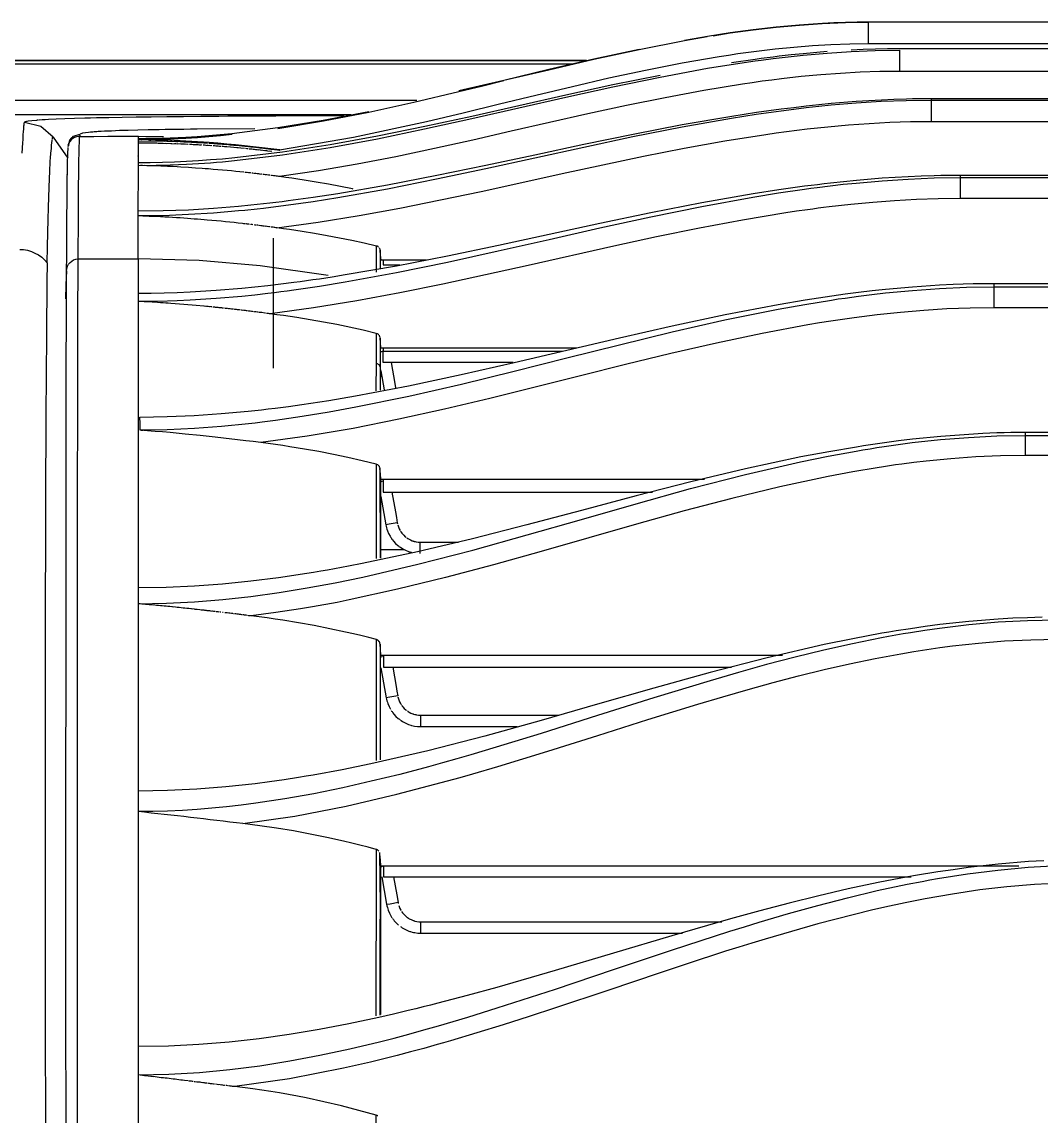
# Model space of a CAD drawing. Header units: millimetres. Extents: x 1291 to 5660, y 748 to 2981.
# Drawn here: x 1595.94 to 1639.92, y 2912.99 to 2960.22 of the extents above; entities that cross this region are included whole.
import ezdxf

# ---------------------------------------------------------------- set-up
doc = ezdxf.new("R2010")
doc.units = ezdxf.units.MM

msp = doc.modelspace()

# ---------------------------------------------------------------- linework, layer by layer
for p, q in [((1605.907, 2951.461), (1605.8, 2951.471)), ((1637.879, 2948.93), (1637.879, 2947.88)), ((1605.931, 2947.71), (1605.689, 2947.739)), ((1606.1, 2947.691), (1605.965, 2947.705)), ((1611.39, 2940.973), (1611.395, 2937.082)), ((1604.436, 2914.344), (1604.29, 2914.364)), ((1604.503, 2914.34), (1604.363, 2914.354))]:
    msp.add_line(p, q)
for points in [[(1607.059, 2954.689), (1610.253, 2955.241), (1613.404, 2955.923), (1614.982, 2956.291), (1616.55, 2956.674), (1618.123, 2957.056), (1619.696, 2957.433), (1621.273, 2957.796), (1622.851, 2958.135), (1624.439, 2958.45), (1626.036, 2958.726), (1626.433, 2958.784), (1626.834, 2958.847), (1627.638, 2958.953), (1628.441, 2959.05), (1629.249, 2959.127), (1630.053, 2959.19), (1630.856, 2959.239), (1631.669, 2959.268), (1632.478, 2959.277), (1632.478, 2960.216)], [(1624.535, 2959.427), (1625.523, 2959.597), (1626.51, 2959.752), (1627.502, 2959.887), (1628.494, 2959.999), (1629.486, 2960.091), (1630.483, 2960.158), (1630.982, 2960.183), (1631.481, 2960.202), (1631.732, 2960.207), (1631.979, 2960.212), (1632.105, 2960.212), (1632.231, 2960.216), (2318.238, 2960.216), (2318.364, 2960.212), (2318.49, 2960.212), (2318.742, 2960.207), (2318.988, 2960.202), (2319.487, 2960.183), (2319.99, 2960.158), (2320.982, 2960.091), (2321.979, 2959.999), (2322.972, 2959.887)], [(1632.478, 2960.192), (1631.476, 2960.178), (1630.479, 2960.134), (1629.491, 2960.066), (1628.489, 2959.974), (1627.497, 2959.858), (1626.51, 2959.723), (1626.258, 2959.684), (1626.011, 2959.65), (1625.765, 2959.607)], [(1625.518, 2959.568), (1625.029, 2959.486), (1624.535, 2959.398), (1622.575, 2959.016), (1620.625, 2958.59), (1618.684, 2958.135), (1614.798, 2957.235)], [(1632.478, 2959.277), (2317.986, 2959.277), (2318.775, 2959.268), (2319.569, 2959.239), (2320.353, 2959.195), (2321.142, 2959.132), (2321.926, 2959.06), (2322.71, 2958.968), (2323.102, 2958.919), (2323.494, 2958.866), (2324.278, 2958.75), (2325.837, 2958.484), (2327.385, 2958.184), (2328.929, 2957.855), (2330.468, 2957.501), (2332.003, 2957.138), (2335.071, 2956.393), (2336.61, 2956.025), (2339.688, 2955.348), (2342.795, 2954.781), (2343.415, 2954.839)], [(1601.348, 2954.017), (1601.478, 2954.021), (1601.74, 2954.026), (1601.996, 2954.031), (1603.042, 2954.07), (1603.56, 2954.104), (1604.082, 2954.138), (1604.339, 2954.162), (1604.6, 2954.181), (1604.861, 2954.205), (1605.118, 2954.23), (1607.185, 2954.476), (1609.241, 2954.796), (1611.284, 2955.173), (1613.321, 2955.594), (1615.354, 2956.04), (1617.382, 2956.504), (1619.41, 2956.964), (1621.443, 2957.414), (1623.48, 2957.835), (1625.528, 2958.213), (1626.554, 2958.377), (1627.584, 2958.532), (1627.846, 2958.566), (1628.359, 2958.634), (1628.62, 2958.663), (1629.138, 2958.726), (1629.656, 2958.779), (1630.692, 2958.871), (1631.727, 2958.934), (1632.768, 2958.977), (1633.813, 2958.992), (1633.813, 2958.082)], [(1616.738, 2957.705), (1618.679, 2958.169), (1620.625, 2958.624), (1622.575, 2959.045)], [(1630.696, 2958.934), (1629.656, 2958.842), (1629.138, 2958.789), (1628.625, 2958.731), (1628.364, 2958.697), (1628.107, 2958.668), (1627.846, 2958.634), (1627.589, 2958.6), (1626.558, 2958.45)], [(2320.813, 2958.842), (2319.777, 2958.934), (2318.737, 2958.997), (2318.219, 2959.021), (2317.696, 2959.04), (2317.44, 2959.045), (2317.178, 2959.05), (2317.048, 2959.05), (2316.917, 2959.055), (1633.552, 2959.055), (1633.421, 2959.05), (1633.295, 2959.05), (1632.773, 2959.04), (1632.25, 2959.021), (1631.732, 2958.997)], [(1572.052, 2956.828), (1572.105, 2956.824), (1572.183, 2956.824), (1572.28, 2956.819), (1572.401, 2956.814), (1572.72, 2956.814), (1573.141, 2956.809), (1573.669, 2956.809), (1574.298, 2956.804), (1575.029, 2956.804), (1575.861, 2956.799), (1578.784, 2956.799), (1579.854, 2956.804), (1580.962, 2956.819), (1581.524, 2956.824), (1582.085, 2956.833), (1582.656, 2956.838), (1583.223, 2956.843), (1583.208, 2957.622), (1583.189, 2958.406), (1583.189, 2958.542), (1620.3, 2958.547)], [(1582.482, 2958.406), (1619.725, 2958.406)], [(1623.485, 2957.908), (1621.448, 2957.496), (1619.415, 2957.051), (1617.387, 2956.596), (1615.359, 2956.136), (1613.326, 2955.696), (1611.289, 2955.28), (1609.241, 2954.907), (1607.189, 2954.592), (1605.123, 2954.346), (1604.6, 2954.297), (1604.344, 2954.278), (1604.082, 2954.259), (1603.564, 2954.22), (1603.042, 2954.191), (1602.524, 2954.167), (1602.001, 2954.147), (1601.478, 2954.138), (1601.154, 2954.138), (1601.091, 2954.133), (1600.961, 2954.133)], [(2316.651, 2958.082), (1633.813, 2958.082), (1632.961, 2958.072), (1632.11, 2958.043), (1631.263, 2957.995), (1630.416, 2957.932), (1629.569, 2957.855), (1628.727, 2957.758), (1628.301, 2957.705), (1627.88, 2957.651), (1627.459, 2957.593), (1627.038, 2957.53), (1625.363, 2957.254), (1623.693, 2956.945), (1622.028, 2956.606), (1620.368, 2956.243), (1618.713, 2955.87), (1617.058, 2955.493), (1615.398, 2955.115), (1613.743, 2954.747), (1612.078, 2954.399), (1610.413, 2954.079), (1608.738, 2953.789), (1607.059, 2953.537)], [(1616.743, 2957.666), (1615.77, 2957.429), (1614.802, 2957.191), (1612.857, 2956.737), (1610.911, 2956.311), (1608.956, 2955.928), (1606.986, 2955.604)], [(1583.237, 2956.224), (1583.237, 2956.267), (1583.232, 2956.383), (1583.232, 2956.577), (1583.223, 2956.843), (1612.978, 2956.843)], [(1600.956, 2952.056), (1602.04, 2952.071), (1603.124, 2952.11), (1604.203, 2952.173), (1605.282, 2952.265), (1605.825, 2952.318), (1606.362, 2952.376), (1606.633, 2952.405), (1606.899, 2952.439), (1607.17, 2952.468), (1607.436, 2952.507), (1608.511, 2952.652), (1609.58, 2952.816), (1611.715, 2953.184), (1613.839, 2953.595), (1615.959, 2954.031), (1618.074, 2954.481), (1620.194, 2954.936), (1622.314, 2955.372), (1624.439, 2955.783), (1626.573, 2956.151), (1627.643, 2956.315), (1628.712, 2956.461), (1629.249, 2956.528), (1629.791, 2956.591), (1630.329, 2956.649), (1630.866, 2956.703), (1631.945, 2956.79), (1633.029, 2956.858), (1633.566, 2956.882), (1634.109, 2956.896), (1634.38, 2956.906), (1634.651, 2956.911), (2315.818, 2956.911)], [(2315.271, 2956.828), (1635.188, 2956.828), (1634.104, 2956.814), (1633.024, 2956.775), (1631.94, 2956.708), (1630.861, 2956.616), (1630.324, 2956.562), (1629.782, 2956.504), (1629.249, 2956.436), (1628.707, 2956.369), (1627.633, 2956.219), (1626.563, 2956.049), (1624.429, 2955.672), (1622.309, 2955.251), (1620.189, 2954.801), (1618.074, 2954.336), (1615.954, 2953.871), (1613.834, 2953.426), (1611.715, 2953), (1609.58, 2952.623), (1608.511, 2952.453), (1607.441, 2952.303), (1606.904, 2952.235), (1606.362, 2952.168), (1606.096, 2952.139), (1605.554, 2952.081), (1605.282, 2952.056), (1604.203, 2951.964), (1603.124, 2951.897), (1602.04, 2951.853), (1600.956, 2951.839)], [(1606.947, 2951.326), (1608.724, 2951.572), (1610.495, 2951.858), (1612.252, 2952.182), (1614.009, 2952.531), (1615.761, 2952.903), (1617.513, 2953.281), (1619.26, 2953.668), (1621.007, 2954.05), (1622.759, 2954.418), (1624.516, 2954.762), (1626.278, 2955.081), (1628.049, 2955.362), (1628.494, 2955.425), (1628.935, 2955.483), (1629.38, 2955.541), (1629.825, 2955.594), (1630.716, 2955.691), (1631.611, 2955.769), (1632.502, 2955.836), (1633.397, 2955.885), (1634.292, 2955.914), (1635.188, 2955.923), (1635.188, 2956.911)], [(1601.019, 2955.13), (1601.009, 2955.154), (1601.004, 2955.183), (1602.006, 2955.197), (1603.008, 2955.241), (1603.506, 2955.27), (1604.005, 2955.309), (1604.503, 2955.352), (1605.002, 2955.401), (1606.981, 2955.652), (1608.946, 2955.977), (1610.906, 2956.354)], [(1574.201, 2956.132), (1574.211, 2956.136), (1574.235, 2956.141), (1574.279, 2956.146), (1574.341, 2956.151), (1574.424, 2956.156), (1574.521, 2956.161), (1574.642, 2956.165), (1574.777, 2956.17), (1575.111, 2956.175), (1575.527, 2956.185), (1576.031, 2956.19), (1576.616, 2956.199), (1577.289, 2956.204), (1578.025, 2956.209), (1578.818, 2956.214), (1579.651, 2956.219), (1581.408, 2956.219), (1581.863, 2956.224), (1610.137, 2956.224)], [(1596.029, 2955.841), (1596.014, 2955.672), (1596.005, 2955.609), (1595.995, 2955.454), (1595.985, 2955.372), (1595.975, 2955.178), (1595.961, 2954.955), (1595.951, 2954.83), (1595.946, 2954.694), (1595.942, 2954.626), (1595.942, 2954.554)], [(1596.15, 2955.914), (1596.116, 2955.909), (1596.082, 2955.899), (1596.058, 2955.885), (1596.038, 2955.865), (1596.029, 2955.841)], [(1596.058, 2955.89), (1596.75, 2955.72), (1597.287, 2955.251)], [(1596.653, 2955.977), (1596.624, 2955.972), (1596.595, 2955.972), (1596.566, 2955.967), (1596.372, 2955.948), (1596.217, 2955.928), (1596.145, 2955.919)], [(1609.837, 2956.165), (1609.58, 2956.165), (1609.12, 2956.161), (1608.666, 2956.161), (1607.775, 2956.156), (1606.904, 2956.151), (1606.057, 2956.146), (1605.234, 2956.141), (1604.832, 2956.141), (1604.436, 2956.136), (1604.237, 2956.136), (1604.043, 2956.132), (1603.656, 2956.132), (1602.911, 2956.122), (1602.2, 2956.117), (1601.522, 2956.107), (1600.878, 2956.098), (1600.273, 2956.088), (1599.697, 2956.078), (1599.562, 2956.078), (1599.421, 2956.073), (1599.291, 2956.073), (1599.16, 2956.069), (1598.904, 2956.064), (1598.662, 2956.059), (1598.207, 2956.044), (1597.795, 2956.03), (1597.423, 2956.015), (1597.093, 2956.001), (1596.948, 2955.996), (1596.808, 2955.986), (1596.682, 2955.977)], [(1635.188, 2955.923), (2315.271, 2955.923)], [(1596.029, 2955.788), (1596.024, 2955.764), (1596.014, 2955.706)], [(1597.979, 2955.057), (1598.163, 2955.289), (1598.444, 2955.377), (1598.439, 2955.352)], [(1598.434, 2955.328), (1598.434, 2955.275), (1599.039, 2955.275), (1599.649, 2955.28), (1600.965, 2955.28), (1601.29, 2955.275), (1601.614, 2955.275), (1602.045, 2955.265)], [(1605.994, 2955.604), (1603.501, 2955.585), (1603.211, 2955.58), (1602.925, 2955.575), (1602.65, 2955.575), (1602.514, 2955.57), (1602.379, 2955.57), (1602.117, 2955.565), (1601.861, 2955.56), (1601.619, 2955.556), (1601.382, 2955.551), (1600.936, 2955.541), (1600.525, 2955.531), (1600.147, 2955.522), (1599.804, 2955.507), (1599.649, 2955.502), (1599.499, 2955.498), (1599.359, 2955.488), (1599.228, 2955.483), (1599.17, 2955.478), (1599.107, 2955.473), (1599.054, 2955.469), (1599, 2955.464), (1598.899, 2955.459), (1598.807, 2955.449), (1598.55, 2955.415), (1598.449, 2955.377)], [(1605.007, 2955.352), (1604.513, 2955.299), (1604.014, 2955.256), (1603.511, 2955.217), (1603.264, 2955.202), (1603.013, 2955.188), (1602.016, 2955.144), (1601.014, 2955.125)], [(1597.031, 2949.82), (1597.045, 2950.503), (1597.06, 2951.127), (1597.074, 2951.693), (1597.084, 2952.206), (1597.113, 2953.087), (1597.142, 2953.789), (1597.147, 2953.867), (1597.161, 2954.084), (1597.166, 2954.215), (1597.176, 2954.336), (1597.19, 2954.554), (1597.21, 2954.747), (1597.214, 2954.83), (1597.219, 2954.907), (1597.229, 2954.975), (1597.234, 2955.043), (1597.244, 2955.072), (1597.248, 2955.101), (1597.253, 2955.125)], [(1597.258, 2955.154), (1597.258, 2955.202), (1597.263, 2955.227), (1597.287, 2955.246), (1597.916, 2954.336)], [(1597.989, 2955.057), (1597.945, 2954.96), (1597.926, 2954.878)], [(1598.41, 2955.28), (1598.386, 2955.275), (1598.294, 2955.26), (1598.211, 2955.227), (1598.134, 2955.178), (1598.071, 2955.12), (1598.013, 2955.047), (1597.97, 2954.97), (1597.945, 2954.883), (1597.94, 2954.844), (1597.945, 2954.897)], [(1598.1, 2955.231), (1598.052, 2955.188), (1598.008, 2955.125), (1597.999, 2955.106), (1597.999, 2955.101), (1597.994, 2955.096)], [(1598.424, 2955.106), (1598.429, 2955.168)], [(1609.15, 2949.274), (1606.226, 2949.695), (1603.593, 2949.917), (1600.951, 2949.995), (1600.956, 2950.667), (1600.965, 2955.188), (1600.97, 2955.28), (1600.97, 2955.275)], [(1600.961, 2955.086), (1602.19, 2955.072), (1602.243, 2955.067), (1602.775, 2955.052), (1602.935, 2955.043), (1602.993, 2955.043), (1603.042, 2955.038), (1603.201, 2955.033)], [(1603.119, 2954.931), (1602.955, 2954.936), (1602.795, 2954.946), (1602.417, 2954.955), (1602.364, 2954.96), (1602.04, 2954.965), (1601.987, 2954.97), (1601.822, 2954.97), (1601.769, 2954.975), (1600.961, 2954.98)], [(1601.106, 2955.125), (1601.082, 2955.13)], [(1607.064, 2954.689), (1606.681, 2954.738), (1606.304, 2954.786), (1605.921, 2954.83), (1605.539, 2954.868), (1605.161, 2954.907), (1604.779, 2954.941), (1604.402, 2954.975), (1604.024, 2955.004), (1603.269, 2955.052), (1602.514, 2955.091), (1602.137, 2955.106), (1601.764, 2955.115), (1601.386, 2955.125)], [(1601.44, 2955.086), (1601.498, 2955.081)], [(1601.498, 2954.975), (1601.445, 2954.98)], [(1601.711, 2955.081), (1601.764, 2955.076)], [(1602.03, 2955.076), (1602.083, 2955.072)], [(1602.2, 2954.96), (1602.146, 2954.965)], [(1602.35, 2955.067), (1602.403, 2955.062)], [(1602.509, 2955.062), (1602.563, 2955.057)], [(1602.577, 2954.951), (1602.524, 2954.955)], [(1602.616, 2955.057), (1602.669, 2955.052)], [(1602.688, 2954.946), (1602.635, 2954.951)], [(1602.829, 2955.047), (1602.882, 2955.047)], [(1602.901, 2954.941), (1602.848, 2954.941)], [(1603.066, 2954.931), (1603.013, 2954.936)], [(1603.095, 2955.038), (1603.153, 2955.033)], [(1603.71, 2954.897), (1603.55, 2954.907), (1603.497, 2954.912), (1603.443, 2954.912), (1603.385, 2954.917), (1603.332, 2954.917), (1603.279, 2954.922), (1603.226, 2954.922), (1603.172, 2954.926)], [(1603.201, 2955.033), (1603.259, 2955.028), (1603.419, 2955.023), (1603.477, 2955.018), (1603.526, 2955.014), (1603.579, 2955.014), (1603.632, 2955.009), (1603.685, 2955.004), (1603.739, 2955.004), (1603.792, 2954.999), (1603.952, 2954.989)], [(1603.313, 2955.028), (1603.366, 2955.023)], [(1603.656, 2954.902), (1603.603, 2954.902)], [(1604.14, 2954.868), (1603.874, 2954.888), (1603.816, 2954.893), (1603.763, 2954.893)], [(1603.845, 2954.994), (1603.898, 2954.994)], [(1603.981, 2954.883), (1603.927, 2954.883)], [(1604.005, 2954.985), (1604.058, 2954.98), (1604.111, 2954.98), (1604.164, 2954.975), (1604.218, 2954.97), (1604.271, 2954.965), (1604.329, 2954.965), (1604.382, 2954.96), (1604.595, 2954.941), (1604.648, 2954.941), (1604.861, 2954.922)], [(1604.087, 2954.873), (1604.034, 2954.878)], [(1604.518, 2954.844), (1604.465, 2954.844), (1604.411, 2954.849), (1604.305, 2954.859), (1604.247, 2954.864), (1604.194, 2954.864)], [(1604.436, 2954.955), (1604.489, 2954.951)], [(1604.702, 2954.936), (1604.755, 2954.931)], [(1604.861, 2954.922), (1604.915, 2954.917), (1605.021, 2954.907), (1605.079, 2954.902), (1605.128, 2954.897), (1605.186, 2954.893), (1605.558, 2954.859), (1605.612, 2954.849), (1605.718, 2954.839), (1605.776, 2954.834), (1605.825, 2954.83), (1605.883, 2954.825), (1606.149, 2954.796), (1606.202, 2954.786), (1606.26, 2954.781), (1606.309, 2954.776), (1606.362, 2954.767), (1606.415, 2954.762), (1606.468, 2954.757), (1606.526, 2954.752), (1606.58, 2954.743), (1606.633, 2954.738), (1606.686, 2954.728), (1606.744, 2954.723), (1606.793, 2954.718), (1607.059, 2954.68), (1607.068, 2954.68)], [(1597.868, 2949.477), (1597.873, 2950.106), (1597.878, 2950.687), (1597.878, 2951.219), (1597.882, 2951.708), (1597.887, 2952.55), (1597.892, 2953.242), (1597.897, 2953.392), (1597.902, 2953.794), (1597.907, 2954.026), (1597.911, 2954.23), (1597.921, 2954.404), (1597.926, 2954.655), (1597.931, 2954.684), (1597.936, 2954.743), (1597.936, 2954.796)], [(1597.921, 2954.481), (1597.926, 2954.554)], [(1600.956, 2954.428), (1600.961, 2954.438)], [(1605.539, 2954.752), (1604.789, 2954.82), (1604.731, 2954.825), (1604.687, 2954.83), (1604.624, 2954.834), (1604.571, 2954.839)], [(1605.273, 2954.776), (1605.215, 2954.781)], [(1605.699, 2954.733), (1605.645, 2954.738), (1605.592, 2954.747)], [(1606.72, 2954.617), (1606.56, 2954.636), (1606.507, 2954.646), (1606.449, 2954.651), (1605.863, 2954.718), (1605.805, 2954.723), (1605.752, 2954.728)], [(1605.97, 2954.704), (1605.917, 2954.713)], [(1605.936, 2954.82), (1605.989, 2954.81)], [(1606.076, 2954.694), (1606.023, 2954.699)], [(1606.042, 2954.805), (1606.096, 2954.801)], [(1606.183, 2954.68), (1606.129, 2954.689)], [(1606.289, 2954.67), (1606.236, 2954.675)], [(1606.396, 2954.655), (1606.342, 2954.665)], [(1606.667, 2954.622), (1606.613, 2954.631)], [(1606.846, 2954.709), (1607.005, 2954.689)], [(1598.395, 2954.094), (1598.4, 2954.157)], [(1605.524, 2953.726), (1605.166, 2953.765), (1604.982, 2953.784), (1604.794, 2953.799), (1604.6, 2953.818), (1604.402, 2953.837), (1604.198, 2953.852), (1603.995, 2953.871), (1603.855, 2953.881), (1603.719, 2953.891), (1603.429, 2953.91), (1603.274, 2953.92), (1603.124, 2953.929), (1602.804, 2953.949), (1602.64, 2953.958), (1602.471, 2953.968), (1602.393, 2953.973), (1602.316, 2953.973), (1602.229, 2953.978), (1602.137, 2953.983), (1602.04, 2953.988), (1601.938, 2953.988), (1601.716, 2953.997), (1601.58, 2954.002), (1601.44, 2954.007), (1600.956, 2954.017)], [(1601.144, 2954.012), (1601.062, 2954.017)], [(1601.333, 2954.007), (1601.227, 2954.012)], [(1597.897, 2953.605), (1597.902, 2953.668)], [(1600.951, 2948.156), (1601.512, 2948.156), (1601.793, 2948.16), (1602.635, 2948.189), (1603.197, 2948.214), (1604.319, 2948.286), (1605.437, 2948.383), (1605.999, 2948.441), (1606.555, 2948.504), (1606.836, 2948.538), (1607.112, 2948.577), (1607.393, 2948.61), (1607.669, 2948.649), (1608.787, 2948.814), (1609.895, 2948.993), (1612.102, 2949.399), (1614.304, 2949.849), (1616.496, 2950.333), (1618.689, 2950.827), (1620.881, 2951.326), (1623.079, 2951.805), (1625.276, 2952.255), (1627.488, 2952.657), (1628.596, 2952.836), (1629.709, 2953), (1629.99, 2953.039), (1630.266, 2953.073), (1630.827, 2953.141), (1631.384, 2953.208), (1631.945, 2953.262), (1633.063, 2953.363), (1634.186, 2953.431), (1635.309, 2953.479), (1636.432, 2953.494), (2314.032, 2953.494)], [(2314.594, 2953.591), (1635.875, 2953.591), (1635.594, 2953.586), (1635.314, 2953.576), (1634.752, 2953.562), (1634.191, 2953.533), (1633.068, 2953.465), (1631.95, 2953.373), (1631.393, 2953.32), (1630.832, 2953.257), (1630.556, 2953.223), (1630.275, 2953.189), (1630, 2953.155), (1629.719, 2953.121), (1628.606, 2952.966), (1627.497, 2952.792), (1625.286, 2952.405), (1623.083, 2951.974), (1620.886, 2951.514), (1616.501, 2950.566), (1614.304, 2950.106), (1612.102, 2949.68), (1609.89, 2949.293), (1609.333, 2949.206), (1608.782, 2949.119), (1608.501, 2949.08), (1608.225, 2949.041), (1607.944, 2949.002), (1607.669, 2948.964), (1606.551, 2948.828), (1605.437, 2948.712), (1604.319, 2948.62), (1603.197, 2948.552), (1602.64, 2948.528), (1602.079, 2948.509), (1601.517, 2948.499), (1601.377, 2948.494), (1600.956, 2948.494)], [(1605.839, 2953.692), (1605.597, 2953.721), (1605.558, 2953.721)], [(1605.665, 2953.712), (1605.631, 2953.716)], [(1605.805, 2953.697), (1605.771, 2953.697), (1605.733, 2953.702)], [(1605.907, 2953.683), (1605.873, 2953.687)], [(1606.313, 2953.634), (1605.975, 2953.678), (1605.941, 2953.678)], [(1606.042, 2953.668), (1606.008, 2953.673)], [(1606.178, 2953.654), (1606.144, 2953.658), (1606.11, 2953.658)], [(1606.279, 2953.639), (1606.246, 2953.644)], [(1606.642, 2953.595), (1606.609, 2953.6), (1606.58, 2953.6), (1606.512, 2953.61), (1606.381, 2953.629), (1606.347, 2953.629)], [(1606.478, 2953.615), (1606.449, 2953.62), (1606.415, 2953.625)], [(1636.432, 2953.595), (1636.432, 2952.594), (1635.488, 2952.584), (1634.544, 2952.55), (1633.6, 2952.497), (1632.657, 2952.424), (1631.713, 2952.337), (1630.774, 2952.231), (1630.537, 2952.202), (1630.304, 2952.173), (1630.067, 2952.139), (1629.835, 2952.11), (1629.365, 2952.042), (1628.901, 2951.974), (1627.033, 2951.664), (1625.179, 2951.316), (1623.325, 2950.938), (1621.481, 2950.537), (1617.793, 2949.704), (1615.949, 2949.293), (1614.101, 2948.891), (1612.247, 2948.519), (1610.393, 2948.175), (1608.525, 2947.87), (1606.652, 2947.618)], [(1610.238, 2952.995), (1610.209, 2953.005), (1609.164, 2953.208), (1608.641, 2953.3), (1608.114, 2953.387), (1607.852, 2953.426), (1607.586, 2953.465), (1607.325, 2953.504), (1607.059, 2953.542), (1607.03, 2953.542), (1606.676, 2953.591)], [(1606.739, 2953.581), (1606.71, 2953.586)], [(1606.996, 2953.547), (1606.87, 2953.566), (1606.836, 2953.571), (1606.807, 2953.571)], [(1606.967, 2953.552), (1606.933, 2953.557)], [(2314.032, 2952.594), (1636.432, 2952.594)], [(1605.447, 2951.514), (1605.268, 2951.534), (1605.094, 2951.553), (1604.726, 2951.592), (1604.532, 2951.611), (1604.339, 2951.626), (1603.942, 2951.664), (1603.806, 2951.674), (1603.666, 2951.689), (1603.521, 2951.698), (1603.38, 2951.708), (1603.23, 2951.722), (1603.08, 2951.732), (1602.921, 2951.742), (1602.766, 2951.756), (1602.606, 2951.766), (1602.442, 2951.776), (1602.287, 2951.785), (1602.195, 2951.79), (1602.108, 2951.795), (1601.914, 2951.805), (1601.701, 2951.814), (1601.566, 2951.819), (1601.435, 2951.824), (1601.232, 2951.834), (1601.159, 2951.834), (1601.082, 2951.839), (1600.975, 2951.839), (1600.956, 2951.843)], [(1605.554, 2951.5), (1605.515, 2951.505), (1605.481, 2951.51)], [(1605.766, 2951.476), (1605.733, 2951.48), (1605.694, 2951.485), (1605.66, 2951.49), (1605.626, 2951.495), (1605.587, 2951.495)], [(1605.873, 2951.466), (1605.834, 2951.466)], [(1606.047, 2951.442), (1606.008, 2951.447), (1605.975, 2951.451)], [(1606.115, 2951.437), (1606.081, 2951.437)], [(1606.657, 2951.369), (1606.623, 2951.369), (1606.183, 2951.427), (1606.149, 2951.432)], [(1606.284, 2951.413), (1606.25, 2951.418)], [(1606.386, 2951.403), (1606.352, 2951.403), (1606.318, 2951.408)], [(1606.488, 2951.389), (1606.454, 2951.393)], [(1606.589, 2951.374), (1606.555, 2951.379)], [(1611.332, 2950.498), (1611.318, 2950.508), (1611.308, 2950.517), (1611.279, 2950.532), (1611.245, 2950.542), (1610.713, 2950.663), (1610.18, 2950.779), (1609.643, 2950.885), (1609.111, 2950.987), (1608.574, 2951.084), (1608.032, 2951.171), (1607.765, 2951.209), (1607.494, 2951.253), (1607.223, 2951.292), (1606.952, 2951.326), (1606.918, 2951.33), (1606.788, 2951.35), (1606.72, 2951.359), (1606.691, 2951.364)], [(1606.884, 2951.335), (1606.855, 2951.34), (1606.822, 2951.345)], [(1606.783, 2950.88), (1606.783, 2945.276)], [(1595.845, 2950.396), (1596.014, 2950.387), (1596.184, 2950.358), (1596.348, 2950.309), (1596.503, 2950.241), (1596.653, 2950.159), (1596.793, 2950.062), (1596.919, 2949.946), (1597.031, 2949.82), (1597.021, 2949.002), (1597.011, 2948.112), (1597.006, 2947.638), (1597.002, 2947.144), (1596.997, 2946.631), (1596.997, 2946.103), (1596.992, 2945.557), (1596.987, 2944.99), (1596.982, 2944.405), (1596.977, 2943.805), (1596.977, 2943.185), (1596.973, 2942.551), (1596.973, 2942.227), (1596.968, 2942.062), (1596.968, 2941.564), (1596.963, 2941.225), (1596.958, 2939.831), (1596.958, 2938.374), (1596.953, 2937.619), (1596.953, 2936.85), (1596.948, 2936.061), (1596.948, 2935.257), (1596.943, 2933.607), (1596.943, 2930.098), (1596.939, 2928.244), (1596.939, 2924.344), (1596.943, 2922.306), (1596.943, 2918.047), (1596.948, 2915.835), (1596.953, 2913.56), (1596.953, 2911.223)], [(1611.245, 2949.409), (1611.245, 2950.542)], [(1611.395, 2950.392), (1611.395, 2950.406), (1611.39, 2950.421), (1611.371, 2950.45), (1611.366, 2950.464)], [(1613.399, 2949.932), (1611.439, 2949.932), (1611.419, 2950.145), (1611.405, 2950.358), (1611.4, 2950.377)], [(1611.4, 2950.358), (1611.4, 2949.593)], [(1598.342, 2911.136), (1598.342, 2941.37), (1598.352, 2942.004), (1598.352, 2946.007), (1598.357, 2946.515), (1598.357, 2948.388), (1598.366, 2948.814), (1598.366, 2949.99), (1600.951, 2949.99), (1600.951, 2895.29)], [(1611.536, 2949.932), (1611.526, 2949.733), (1612.247, 2949.733)], [(1597.858, 2890.668), (1597.858, 2892.372), (1597.849, 2892.943), (1597.849, 2912.781), (1597.839, 2917.166), (1597.839, 2928.908), (1597.849, 2930.66), (1597.849, 2945.905), (1597.858, 2946.902), (1597.858, 2948.267), (1597.868, 2948.688), (1597.868, 2949.477), (1597.839, 2948.872), (1597.824, 2948.267)], [(2312.585, 2948.765), (1637.879, 2948.765), (1636.703, 2948.746), (1635.536, 2948.698), (1634.37, 2948.615), (1633.203, 2948.504), (1632.623, 2948.436), (1632.042, 2948.364), (1631.752, 2948.325), (1631.461, 2948.281), (1631.171, 2948.243), (1630.88, 2948.199), (1629.724, 2948.01), (1628.572, 2947.807), (1626.278, 2947.342), (1623.998, 2946.825), (1621.723, 2946.268), (1619.454, 2945.697), (1617.188, 2945.126), (1614.914, 2944.569), (1612.634, 2944.051), (1610.345, 2943.582), (1609.193, 2943.369), (1608.041, 2943.18), (1607.46, 2943.093), (1606.884, 2943.016), (1606.304, 2942.938), (1606.008, 2942.904), (1605.718, 2942.87), (1604.552, 2942.754), (1603.385, 2942.672), (1602.214, 2942.614), (1601.038, 2942.595), (1601.038, 2942.88), (1601.028, 2943.161), (1602.204, 2943.18), (1603.371, 2943.229), (1604.537, 2943.311), (1605.704, 2943.417), (1605.989, 2943.446), (1606.284, 2943.48), (1606.57, 2943.514), (1606.865, 2943.548), (1607.441, 2943.621), (1608.022, 2943.703), (1609.179, 2943.877), (1610.33, 2944.076), (1612.62, 2944.511), (1614.899, 2944.995), (1617.184, 2945.513), (1619.454, 2946.05), (1621.728, 2946.583), (1624.008, 2947.105), (1626.292, 2947.589), (1628.581, 2948.025), (1629.738, 2948.218), (1630.89, 2948.398), (1631.466, 2948.475), (1632.047, 2948.552), (1632.628, 2948.62), (1633.213, 2948.683), (1634.38, 2948.785), (1635.541, 2948.862), (1636.127, 2948.891), (1636.998, 2948.92), (1637.293, 2948.925), (1637.438, 2948.925), (1637.588, 2948.93), (2312.88, 2948.93)], [(1603.908, 2947.933), (1603.787, 2947.947), (1603.458, 2947.976), (1603.284, 2947.991), (1603.105, 2948.01), (1602.93, 2948.025), (1602.742, 2948.039), (1602.558, 2948.054), (1602.369, 2948.068), (1602.258, 2948.073), (1602.151, 2948.083), (1602.04, 2948.093), (1601.919, 2948.097), (1601.788, 2948.107), (1601.662, 2948.117), (1601.566, 2948.122), (1601.038, 2948.151)], [(1601.304, 2948.136), (1601.212, 2948.141)], [(1603.864, 2947.938), (1603.831, 2947.943)], [(1604.14, 2947.914), (1604.106, 2947.914), (1603.985, 2947.928), (1603.952, 2947.933), (1603.908, 2947.933)], [(1604.063, 2947.918), (1604.029, 2947.923)], [(1604.644, 2947.86), (1604.6, 2947.865), (1604.566, 2947.87), (1604.523, 2947.87), (1604.484, 2947.875), (1604.45, 2947.88), (1604.416, 2947.884), (1604.373, 2947.889), (1604.339, 2947.894), (1604.295, 2947.894), (1604.261, 2947.899), (1604.218, 2947.904), (1604.184, 2947.909)], [(1605.05, 2947.817), (1605.011, 2947.822), (1604.978, 2947.822), (1604.934, 2947.826), (1604.678, 2947.855)], [(1604.789, 2947.846), (1604.755, 2947.846), (1604.711, 2947.851)], [(1604.9, 2947.831), (1604.866, 2947.836), (1604.823, 2947.841)], [(1605.37, 2947.778), (1605.331, 2947.783), (1605.084, 2947.812)], [(1605.195, 2947.797), (1605.152, 2947.802), (1605.118, 2947.807)], [(1605.297, 2947.788), (1605.263, 2947.793), (1605.229, 2947.793)], [(1605.655, 2947.744), (1605.616, 2947.749), (1605.403, 2947.773)], [(1605.481, 2947.763), (1605.437, 2947.768)], [(2312.585, 2947.88), (1637.879, 2947.88), (1636.867, 2947.865), (1635.861, 2947.826), (1634.859, 2947.763), (1633.852, 2947.681), (1632.85, 2947.57), (1631.853, 2947.444), (1631.355, 2947.376), (1630.851, 2947.299), (1630.358, 2947.221), (1629.859, 2947.139), (1627.88, 2946.771), (1625.91, 2946.355), (1623.95, 2945.905), (1621.99, 2945.431), (1620.039, 2944.937), (1618.084, 2944.448), (1616.133, 2943.964), (1614.173, 2943.5), (1612.208, 2943.064), (1610.234, 2942.672), (1608.249, 2942.333), (1606.255, 2942.057)], [(1605.583, 2947.754), (1605.549, 2947.759), (1605.515, 2947.759)], [(1605.791, 2947.73), (1605.757, 2947.73), (1605.723, 2947.734)], [(1605.897, 2947.715), (1605.858, 2947.72)], [(1606.033, 2947.701), (1605.999, 2947.701)], [(1606.129, 2947.686), (1606.1, 2947.691)], [(1606.459, 2947.642), (1606.43, 2947.647), (1606.294, 2947.667), (1606.265, 2947.667), (1606.197, 2947.676), (1606.163, 2947.681)], [(1611.235, 2946.771), (1610.674, 2946.907), (1609.532, 2947.149), (1608.956, 2947.255), (1608.385, 2947.357), (1607.804, 2947.454), (1607.233, 2947.541), (1606.943, 2947.58), (1606.647, 2947.618), (1606.623, 2947.623), (1606.584, 2947.628), (1606.56, 2947.633), (1606.526, 2947.638), (1606.492, 2947.638)], [(1611.235, 2944.288), (1611.235, 2944.719), (1611.24, 2945.111), (1611.24, 2946.771), (1611.274, 2946.762), (1611.303, 2946.747), (1611.313, 2946.737), (1611.327, 2946.728), (1611.337, 2946.718)], [(1611.395, 2946.602), (1611.39, 2946.621), (1611.376, 2946.665), (1611.366, 2946.679), (1611.361, 2946.694)], [(1611.434, 2946.147), (1611.415, 2946.365), (1611.395, 2946.587), (1611.395, 2944.318)], [(1611.434, 2946.147), (1619.894, 2946.147)], [(1611.531, 2946.147), (1611.526, 2946.002), (1611.502, 2945.997), (1611.482, 2945.992), (1611.463, 2945.982), (1611.453, 2945.982), (1611.439, 2945.978)], [(1617.145, 2945.523), (1611.526, 2945.523), (1611.526, 2946.002), (1619.25, 2946.002)], [(1611.24, 2945.494), (1611.342, 2945.431), (1611.395, 2945.319), (1611.429, 2944.889)], [(1611.874, 2945.523), (1612.034, 2944.603), (1612.068, 2944.419)], [(1611.434, 2945.155), (1611.579, 2944.337)], [(1601.159, 2942.58), (1601.115, 2942.585), (1601.096, 2942.585), (1601.072, 2942.59)], [(1611.381, 2940.988), (1611.376, 2941.002), (1611.366, 2941.031), (1611.347, 2941.06), (1611.303, 2941.104), (1611.235, 2941.133), (1610.621, 2941.278), (1610.001, 2941.418), (1609.387, 2941.549), (1608.757, 2941.67), (1608.133, 2941.781), (1607.509, 2941.883), (1607.199, 2941.931), (1606.88, 2941.975), (1606.57, 2942.019), (1606.25, 2942.057), (1605.921, 2942.101), (1605.602, 2942.14), (1604.285, 2942.294), (1603.632, 2942.362), (1602.984, 2942.43), (1602.335, 2942.488), (1602.006, 2942.517), (1601.686, 2942.541), (1601.522, 2942.556), (1601.357, 2942.566), (1601.28, 2942.575), (1601.193, 2942.58)], [(2311.535, 2942.493), (1638.934, 2942.493), (1638.779, 2942.488), (1638.624, 2942.488), (1638.324, 2942.483), (1638.019, 2942.474), (1637.404, 2942.449), (1636.799, 2942.415), (1635.59, 2942.324), (1634.37, 2942.203), (1633.765, 2942.13), (1633.16, 2942.048), (1632.86, 2942.009), (1632.555, 2941.961), (1632.255, 2941.917), (1631.96, 2941.869), (1630.759, 2941.665), (1629.559, 2941.438), (1627.173, 2940.93), (1624.806, 2940.363), (1622.454, 2939.758), (1620.092, 2939.134), (1617.735, 2938.515), (1615.383, 2937.91), (1613.017, 2937.343), (1610.631, 2936.84), (1610.035, 2936.724), (1609.43, 2936.613), (1609.135, 2936.559), (1608.835, 2936.506), (1608.53, 2936.458), (1608.23, 2936.409), (1607.02, 2936.23), (1605.815, 2936.075), (1604.6, 2935.954), (1603.39, 2935.862), (1602.17, 2935.809), (1600.951, 2935.79)], [(1600.956, 2935.107), (1602.18, 2935.127), (1603.395, 2935.19), (1604.615, 2935.286), (1605.825, 2935.422), (1607.044, 2935.586), (1608.244, 2935.785), (1609.454, 2936.008), (1610.65, 2936.254), (1613.031, 2936.806), (1615.393, 2937.416), (1617.745, 2938.074), (1620.092, 2938.747), (1622.445, 2939.42), (1624.797, 2940.073), (1627.163, 2940.683), (1629.54, 2941.23), (1630.735, 2941.477), (1631.94, 2941.694), (1632.236, 2941.748), (1632.545, 2941.796), (1632.84, 2941.844), (1633.15, 2941.888), (1633.755, 2941.975), (1634.36, 2942.057), (1635.575, 2942.188), (1636.79, 2942.285), (1638.009, 2942.348), (1639.239, 2942.367), (2311.23, 2942.367)], [(1639.239, 2942.493), (1639.239, 2941.506), (1638.164, 2941.491), (1637.1, 2941.443), (1636.03, 2941.365), (1634.97, 2941.259), (1634.438, 2941.196), (1633.91, 2941.128), (1633.644, 2941.094), (1633.378, 2941.055), (1633.116, 2941.017), (1632.85, 2940.973), (1631.795, 2940.799), (1630.74, 2940.601), (1628.649, 2940.155), (1626.583, 2939.652), (1624.516, 2939.11), (1622.459, 2938.534), (1620.402, 2937.948), (1618.35, 2937.358), (1616.293, 2936.782), (1614.227, 2936.235), (1612.15, 2935.727), (1610.059, 2935.272), (1609.542, 2935.165), (1608.486, 2934.972), (1607.959, 2934.885), (1606.904, 2934.72), (1605.839, 2934.58)], [(2311.23, 2941.506), (1639.239, 2941.506)], [(1611.24, 2937.053), (1611.24, 2941.133)], [(1611.434, 2937.077), (1611.434, 2940.484), (1611.41, 2940.712), (1611.39, 2940.939)], [(1611.434, 2940.484), (1625.392, 2940.484)], [(1611.536, 2940.489), (1611.526, 2940.392), (1611.526, 2939.918)], [(1611.531, 2939.918), (1623.146, 2939.918)], [(1611.908, 2939.918), (1612.058, 2939.066), (1612.102, 2938.829), (1612.141, 2938.592), (1611.792, 2938.534), (1611.647, 2938.515)], [(1611.434, 2939.729), (1611.652, 2938.515), (1611.666, 2938.447), (1611.676, 2938.384), (1611.695, 2938.321), (1611.719, 2938.258), (1611.763, 2938.137), (1611.831, 2938.021), (1611.84, 2937.992), (1611.86, 2937.968), (1611.884, 2937.939), (1611.894, 2937.91), (1611.937, 2937.856), (1611.981, 2937.808), (1612.068, 2937.711), (1612.16, 2937.624), (1612.194, 2937.6), (1612.213, 2937.58), (1612.237, 2937.561), (1612.271, 2937.542), (1612.378, 2937.474), (1612.499, 2937.411), (1612.62, 2937.363), (1612.644, 2937.348), (1612.678, 2937.338), (1612.707, 2937.329), (1612.741, 2937.324), (1612.75, 2937.319)], [(1612.141, 2938.592), (1612.15, 2938.548)], [(1612.16, 2938.505), (1612.174, 2938.466), (1612.189, 2938.423), (1612.218, 2938.34), (1612.262, 2938.263)], [(1612.271, 2938.244), (1612.286, 2938.229), (1612.295, 2938.21), (1612.31, 2938.19), (1612.334, 2938.156), (1612.363, 2938.123), (1612.421, 2938.06), (1612.484, 2937.997), (1612.504, 2937.982), (1612.518, 2937.973)], [(1612.557, 2937.943), (1612.591, 2937.919), (1612.629, 2937.9), (1612.707, 2937.856), (1612.784, 2937.822), (1612.808, 2937.818), (1612.828, 2937.808), (1612.847, 2937.803), (1612.871, 2937.798), (1612.91, 2937.789), (1612.954, 2937.779), (1613.041, 2937.769), (1613.128, 2937.764), (1614.778, 2937.764)], [(1611.434, 2937.45), (1612.455, 2937.45)], [(1613.128, 2937.271), (1613.128, 2937.764)], [(1602.567, 2934.952), (1602.325, 2934.981), (1602.238, 2934.986), (1602.161, 2934.996), (1602.083, 2935.001), (1601.996, 2935.011), (1601.919, 2935.02), (1601.841, 2935.025), (1601.754, 2935.035), (1601.677, 2935.044), (1601.435, 2935.064), (1601.357, 2935.073), (1601.27, 2935.078), (1601.038, 2935.102), (1600.951, 2935.107)], [(1601.193, 2935.088), (1601.115, 2935.093)], [(1601.599, 2935.049), (1601.512, 2935.059)], [(1602.49, 2934.962), (1602.403, 2934.972)], [(1603.061, 2934.904), (1602.809, 2934.928), (1602.732, 2934.938), (1602.645, 2934.948), (1602.567, 2934.952)], [(1602.974, 2934.914), (1602.896, 2934.919)], [(1603.613, 2934.841), (1603.501, 2934.856), (1603.458, 2934.861), (1603.424, 2934.861), (1603.39, 2934.865), (1603.138, 2934.894), (1603.061, 2934.904)], [(1603.303, 2934.875), (1603.226, 2934.885)], [(1604.203, 2934.773), (1604.087, 2934.788), (1604.053, 2934.793), (1604.019, 2934.798), (1603.985, 2934.798), (1603.942, 2934.802), (1603.908, 2934.807), (1603.874, 2934.812), (1603.831, 2934.817), (1603.802, 2934.822), (1603.758, 2934.827), (1603.724, 2934.831), (1603.69, 2934.831), (1603.647, 2934.836)], [(1604.16, 2934.778), (1604.131, 2934.783)], [(1604.271, 2934.769), (1604.237, 2934.769), (1604.203, 2934.773)], [(1604.45, 2934.744), (1604.416, 2934.749), (1604.382, 2934.754), (1604.339, 2934.759), (1604.305, 2934.764)], [(1604.523, 2934.74), (1604.484, 2934.74)], [(1604.624, 2934.725), (1604.59, 2934.73)], [(1605.041, 2934.677), (1605.011, 2934.681), (1604.978, 2934.681), (1604.91, 2934.691), (1604.866, 2934.696), (1604.799, 2934.706), (1604.765, 2934.71), (1604.736, 2934.71), (1604.692, 2934.715)], [(1605.108, 2934.667), (1605.074, 2934.672)], [(1605.447, 2934.628), (1605.418, 2934.633), (1605.176, 2934.662), (1605.142, 2934.662)], [(1605.282, 2934.648), (1605.249, 2934.652), (1605.21, 2934.657)], [(1605.384, 2934.638), (1605.35, 2934.638), (1605.316, 2934.643)], [(1605.645, 2934.604), (1605.612, 2934.609), (1605.583, 2934.614), (1605.549, 2934.614), (1605.515, 2934.619), (1605.481, 2934.623)], [(1611.434, 2932.886), (1611.419, 2933.123), (1611.4, 2933.36), (1611.39, 2933.394), (1611.381, 2933.423), (1611.366, 2933.457), (1611.347, 2933.481), (1611.342, 2933.496), (1611.332, 2933.51), (1611.313, 2933.52), (1611.303, 2933.53), (1611.289, 2933.539), (1611.269, 2933.549), (1611.255, 2933.554), (1611.245, 2933.559), (1610.906, 2933.641), (1610.572, 2933.728), (1610.243, 2933.805), (1609.905, 2933.883), (1609.232, 2934.028), (1608.559, 2934.159), (1607.881, 2934.28), (1607.199, 2934.391), (1606.865, 2934.444), (1606.517, 2934.493), (1606.178, 2934.536), (1605.834, 2934.58), (1605.81, 2934.585), (1605.679, 2934.599)], [(1605.776, 2934.589), (1605.737, 2934.589), (1605.713, 2934.594)], [(1639.965, 2934.522), (1639.655, 2934.512), (1639.34, 2934.502), (1638.702, 2934.478), (1638.072, 2934.439), (1636.809, 2934.338), (1635.556, 2934.202), (1634.926, 2934.12), (1634.292, 2934.028), (1633.673, 2933.931), (1633.354, 2933.883), (1633.049, 2933.83), (1631.795, 2933.597), (1630.561, 2933.346), (1628.097, 2932.775), (1625.644, 2932.141), (1623.214, 2931.463), (1620.78, 2930.766), (1618.35, 2930.069), (1615.911, 2929.396), (1613.457, 2928.762), (1610.993, 2928.191), (1609.759, 2927.94), (1608.506, 2927.712), (1608.201, 2927.659), (1607.881, 2927.606), (1607.262, 2927.509), (1606.628, 2927.422), (1606.008, 2927.339), (1604.745, 2927.204), (1603.482, 2927.097), (1602.224, 2927.039), (1600.951, 2927.015)], [(1640.608, 2934.396), (1639.331, 2934.372), (1638.068, 2934.304), (1636.799, 2934.193), (1635.541, 2934.043), (1634.912, 2933.951), (1634.288, 2933.854), (1633.973, 2933.801), (1633.654, 2933.747), (1633.344, 2933.694), (1633.034, 2933.631), (1631.785, 2933.38), (1630.542, 2933.104), (1629.312, 2932.804), (1628.078, 2932.479), (1626.858, 2932.141), (1625.639, 2931.782), (1623.204, 2931.042), (1620.78, 2930.277), (1618.355, 2929.508), (1615.925, 2928.767), (1615.315, 2928.583), (1614.706, 2928.409), (1614.086, 2928.235), (1613.481, 2928.065), (1612.252, 2927.741), (1611.018, 2927.441), (1609.784, 2927.16), (1608.54, 2926.904), (1607.291, 2926.681), (1606.038, 2926.492), (1605.403, 2926.41), (1604.769, 2926.342), (1604.45, 2926.309), (1604.14, 2926.279), (1603.821, 2926.25), (1603.501, 2926.226), (1602.867, 2926.188), (1602.229, 2926.158), (1601.59, 2926.139), (1601.435, 2926.139), (1601.275, 2926.134), (1600.956, 2926.134)], [(1605.481, 2925.616), (1607.717, 2925.941), (1609.929, 2926.367), (1612.126, 2926.88), (1614.309, 2927.456), (1614.856, 2927.61), (1615.398, 2927.765), (1616.482, 2928.085), (1617.561, 2928.409), (1618.64, 2928.743), (1620.794, 2929.425), (1622.948, 2930.103), (1624.027, 2930.442), (1625.106, 2930.771), (1626.191, 2931.09), (1627.275, 2931.405), (1628.364, 2931.705), (1629.457, 2931.99), (1630.556, 2932.262), (1631.655, 2932.513), (1632.758, 2932.745), (1633.871, 2932.949), (1634.428, 2933.046), (1634.985, 2933.133), (1635.546, 2933.215), (1636.103, 2933.288), (1637.225, 2933.409), (1638.348, 2933.501), (1639.476, 2933.554), (1640.604, 2933.573)], [(1611.245, 2928.336), (1611.245, 2933.559)], [(1611.4, 2933.355), (1611.4, 2928.37)], [(1611.434, 2932.886), (1628.765, 2932.886)], [(1611.453, 2932.804), (1611.439, 2932.794)], [(1611.497, 2932.833), (1611.487, 2932.823), (1611.468, 2932.818)], [(1611.54, 2932.842), (1611.526, 2932.837)], [(1611.54, 2932.886), (1611.54, 2932.368), (1626.568, 2932.368)], [(1611.434, 2932.339), (1611.666, 2931.047), (1611.676, 2930.984), (1611.695, 2930.916), (1611.71, 2930.853), (1611.729, 2930.795), (1611.782, 2930.674), (1611.84, 2930.558)], [(1611.942, 2932.368), (1612.092, 2931.526), (1612.126, 2931.327), (1612.16, 2931.124), (1611.811, 2931.066), (1611.666, 2931.047)], [(1612.17, 2931.081), (1612.179, 2931.037), (1612.194, 2930.998), (1612.208, 2930.955), (1612.237, 2930.877), (1612.281, 2930.795), (1612.291, 2930.781), (1612.305, 2930.761), (1612.315, 2930.742)], [(1611.874, 2930.5), (1611.894, 2930.471), (1611.918, 2930.447), (1611.952, 2930.393), (1611.995, 2930.34), (1612.082, 2930.243), (1612.179, 2930.156), (1612.228, 2930.117), (1612.257, 2930.098)], [(1612.329, 2930.722), (1612.349, 2930.689), (1612.383, 2930.655), (1612.436, 2930.587), (1612.504, 2930.529), (1612.523, 2930.514), (1612.537, 2930.505)], [(1612.576, 2930.476), (1612.61, 2930.451), (1612.649, 2930.432), (1612.721, 2930.388), (1612.808, 2930.355), (1612.828, 2930.35), (1612.842, 2930.34), (1612.891, 2930.33), (1612.934, 2930.321), (1612.973, 2930.311), (1613.06, 2930.301), (1613.147, 2930.297), (1613.147, 2929.803)], [(1613.147, 2930.297), (1619.091, 2930.297)], [(1612.281, 2930.079), (1612.344, 2930.04), (1612.392, 2930.006), (1612.513, 2929.948), (1612.629, 2929.895), (1612.731, 2929.866), (1612.755, 2929.856), (1612.818, 2929.842), (1612.886, 2929.827), (1613.017, 2929.813), (1613.147, 2929.803), (1617.319, 2929.803)], [(1611.235, 2917.321), (1611.235, 2919.968), (1611.24, 2921.13), (1611.24, 2924.498)], [(1611.376, 2924.373), (1611.395, 2922.064), (1611.39, 2920.927), (1611.39, 2917.355)], [(1611.39, 2924.324), (1611.376, 2924.358)], [(1611.434, 2917.379), (1611.434, 2923.792), (1611.419, 2924.039), (1611.39, 2924.29)], [(1640.037, 2924.01), (1639.384, 2923.976), (1638.077, 2923.864), (1636.775, 2923.724), (1636.122, 2923.627), (1635.473, 2923.535), (1634.501, 2923.376), (1634.176, 2923.318), (1632.889, 2923.071), (1631.601, 2922.8), (1630.324, 2922.504), (1629.051, 2922.185), (1627.778, 2921.851), (1626.515, 2921.503), (1623.988, 2920.777), (1621.472, 2920.026), (1618.95, 2919.271), (1616.429, 2918.545), (1615.161, 2918.202), (1613.888, 2917.863), (1613.573, 2917.781), (1613.254, 2917.703), (1612.934, 2917.621), (1612.615, 2917.553), (1611.976, 2917.398), (1611.337, 2917.248), (1610.055, 2916.977), (1608.767, 2916.73), (1607.48, 2916.518), (1606.183, 2916.334), (1604.886, 2916.188), (1603.579, 2916.077), (1602.267, 2916.009), (1600.951, 2915.99)], [(1600.956, 2914.775), (1602.282, 2914.799), (1603.598, 2914.877), (1604.91, 2915.003), (1606.212, 2915.167), (1607.509, 2915.375), (1608.801, 2915.617), (1610.088, 2915.893), (1611.366, 2916.203), (1612.005, 2916.363), (1612.644, 2916.532), (1613.283, 2916.711), (1613.917, 2916.89), (1615.185, 2917.268), (1616.448, 2917.66), (1618.965, 2918.473), (1621.467, 2919.315), (1623.974, 2920.152), (1626.491, 2920.97), (1627.12, 2921.164), (1627.754, 2921.357), (1628.383, 2921.546), (1629.017, 2921.73), (1630.29, 2922.083), (1631.568, 2922.417), (1632.855, 2922.722), (1634.147, 2922.998), (1634.796, 2923.124), (1635.12, 2923.182), (1635.449, 2923.24), (1636.098, 2923.347), (1636.751, 2923.448), (1638.058, 2923.613), (1639.369, 2923.734), (1640.686, 2923.806)], [(1611.434, 2923.792), (1638.968, 2923.792)], [(1611.463, 2923.763), (1611.468, 2923.763), (1611.477, 2923.772)], [(1611.482, 2923.772), (1611.497, 2923.782), (1611.511, 2923.787)], [(1611.54, 2923.797), (1611.54, 2923.322), (1634.312, 2923.322)], [(1611.468, 2923.318), (1611.676, 2922.132), (1611.695, 2922.064), (1611.71, 2922.001), (1611.729, 2921.938), (1611.744, 2921.875), (1611.797, 2921.754), (1611.86, 2921.638), (1611.874, 2921.609), (1611.894, 2921.58), (1611.908, 2921.556)], [(1611.976, 2923.322), (1612.116, 2922.538), (1612.174, 2922.209), (1611.826, 2922.146), (1611.681, 2922.127)], [(1640.821, 2923.051), (1639.636, 2922.988), (1638.45, 2922.887), (1637.274, 2922.751), (1636.098, 2922.577), (1634.926, 2922.369), (1634.636, 2922.316), (1634.346, 2922.258), (1634.05, 2922.2), (1633.179, 2922.011), (1632.599, 2921.875), (1630.295, 2921.29), (1628.01, 2920.631), (1627.444, 2920.457), (1626.873, 2920.283), (1626.307, 2920.104), (1624.608, 2919.552), (1623.48, 2919.179), (1621.225, 2918.42), (1618.97, 2917.665), (1617.837, 2917.297), (1616.704, 2916.934), (1615.567, 2916.58), (1614.43, 2916.242), (1614.139, 2916.159), (1613.854, 2916.077), (1613.568, 2916), (1613.283, 2915.917), (1612.707, 2915.763), (1612.136, 2915.612), (1610.979, 2915.322), (1609.822, 2915.056), (1607.489, 2914.606), (1605.132, 2914.267)], [(1612.174, 2922.209), (1612.184, 2922.166)], [(1612.203, 2922.079), (1612.218, 2922.035), (1612.252, 2921.958), (1612.295, 2921.88), (1612.305, 2921.861)], [(1612.329, 2921.822), (1612.339, 2921.807), (1612.368, 2921.769), (1612.392, 2921.735), (1612.45, 2921.672), (1612.513, 2921.614), (1612.571, 2921.57), (1612.586, 2921.561), (1612.625, 2921.536), (1612.658, 2921.512), (1612.736, 2921.474), (1612.818, 2921.44), (1612.833, 2921.43), (1612.862, 2921.425), (1612.876, 2921.42), (1612.9, 2921.411), (1612.988, 2921.391), (1613.075, 2921.382), (1613.162, 2921.377), (1626.142, 2921.377)], [(1611.928, 2921.527), (1611.971, 2921.474), (1612.005, 2921.425), (1612.092, 2921.328), (1612.194, 2921.236)], [(1613.162, 2920.888), (1613.162, 2921.377)], [(1612.271, 2921.178), (1612.3, 2921.159), (1612.349, 2921.12), (1612.412, 2921.086), (1612.523, 2921.028), (1612.644, 2920.98), (1612.678, 2920.965), (1612.707, 2920.956), (1612.775, 2920.936), (1612.833, 2920.922), (1612.896, 2920.912), (1613.026, 2920.893), (1613.162, 2920.888), (1624.448, 2920.888)], [(1602.955, 2914.528), (1602.713, 2914.557), (1602.63, 2914.572), (1602.548, 2914.582), (1602.466, 2914.586), (1602.383, 2914.601), (1602.296, 2914.615), (1602.214, 2914.625), (1602.127, 2914.63), (1602.045, 2914.64), (1601.953, 2914.649), (1601.866, 2914.664), (1601.691, 2914.683), (1601.232, 2914.736), (1601.14, 2914.751), (1601.048, 2914.761), (1600.951, 2914.77)], [(1601.599, 2914.693), (1601.507, 2914.707)], [(1602.872, 2914.538), (1602.795, 2914.548)], [(1603.109, 2914.509), (1602.955, 2914.528)], [(1603.337, 2914.48), (1603.298, 2914.485), (1603.259, 2914.494), (1603.221, 2914.494), (1603.187, 2914.504), (1603.148, 2914.504)], [(1603.927, 2914.407), (1603.893, 2914.417), (1603.855, 2914.417), (1603.821, 2914.422), (1603.671, 2914.441), (1603.637, 2914.451), (1603.487, 2914.461), (1603.409, 2914.47), (1603.376, 2914.475)], [(1603.56, 2914.451), (1603.526, 2914.461)], [(1603.782, 2914.427), (1603.748, 2914.432)], [(1604.145, 2914.383), (1604.111, 2914.388), (1604.077, 2914.388), (1604.039, 2914.393), (1604.005, 2914.398), (1603.966, 2914.407)], [(1604.256, 2914.373), (1604.218, 2914.373), (1604.184, 2914.383)], [(1604.716, 2914.315), (1604.503, 2914.34)], [(1604.576, 2914.33), (1604.542, 2914.34)], [(1604.682, 2914.315), (1604.648, 2914.32), (1604.61, 2914.33)], [(1604.823, 2914.301), (1604.789, 2914.306), (1604.75, 2914.311)], [(1611.284, 2913.009), (1611.274, 2913.013), (1611.269, 2913.013), (1611.25, 2913.023), (1611.235, 2913.028), (1610.858, 2913.139), (1610.48, 2913.241), (1610.108, 2913.338), (1609.73, 2913.439), (1608.97, 2913.614), (1608.211, 2913.778), (1607.828, 2913.856), (1607.441, 2913.923), (1607.059, 2913.991), (1606.676, 2914.054), (1605.902, 2914.165), (1605.132, 2914.267), (1605.099, 2914.267), (1605.031, 2914.277), (1604.992, 2914.286), (1604.924, 2914.286), (1604.89, 2914.296), (1604.857, 2914.296)], [(1611.235, 2904.51), (1611.235, 2913.033)], [(1611.298, 2912.999), (1611.289, 2913.009)]]:
    msp.add_lwpolyline(points)
for points in [[(1620.305, 2958.547), (1562.184, 2958.547), (1562.223, 2958.532), (1562.247, 2958.513), (1562.271, 2958.484), (1562.324, 2958.387), (1562.377, 2958.247), (1562.484, 2957.845), (1562.595, 2957.264, -0.016762), (1563.384, 2938.345, -0.002769), (1564.183, 2894.177, 0.399391), (1563.186, 2893.378), (1563.19, 2892.793), (1563.2, 2892.202), (1563.2, 2891.902), (1563.205, 2891.607), (1563.21, 2891.307), (1563.215, 2891.012), (1563.229, 2714.692)], [(1597.868, 2949.477, -0.387408), (1598.366, 2949.995), (1598.371, 2950.619), (1598.376, 2951.195), (1598.376, 2951.722), (1598.381, 2952.206), (1598.386, 2953.049), (1598.391, 2953.731), (1598.395, 2953.881), (1598.4, 2954.283), (1598.405, 2954.51), (1598.41, 2954.713), (1598.415, 2954.801), (1598.415, 2954.888), (1598.42, 2954.965), (1598.424, 2955.038), (1598.429, 2955.227), (1598.434, 2955.28)], [(1611.347, 2924.421), (1611.342, 2924.431), (1611.332, 2924.445), (1611.313, 2924.46), (1611.303, 2924.469), (1611.298, 2924.474), (1611.289, 2924.479), (1611.269, 2924.489), (1611.255, 2924.494), (1611.235, 2924.498), (1610.882, 2924.595), (1610.529, 2924.687), (1610.171, 2924.774), (1609.817, 2924.861), (1609.101, 2925.021), (1608.385, 2925.166), (1607.659, 2925.302), (1606.933, 2925.418), (1606.207, 2925.524), (1605.481, 2925.616, 0.003754), (1600.951, 2926.134)]]:
    msp.add_lwpolyline(points, format="xyb")
msp.add_arc((1611.613, 2940.034), 0.369, 103.6713, 119.9315)

doc.saveas('drawing.dxf')
